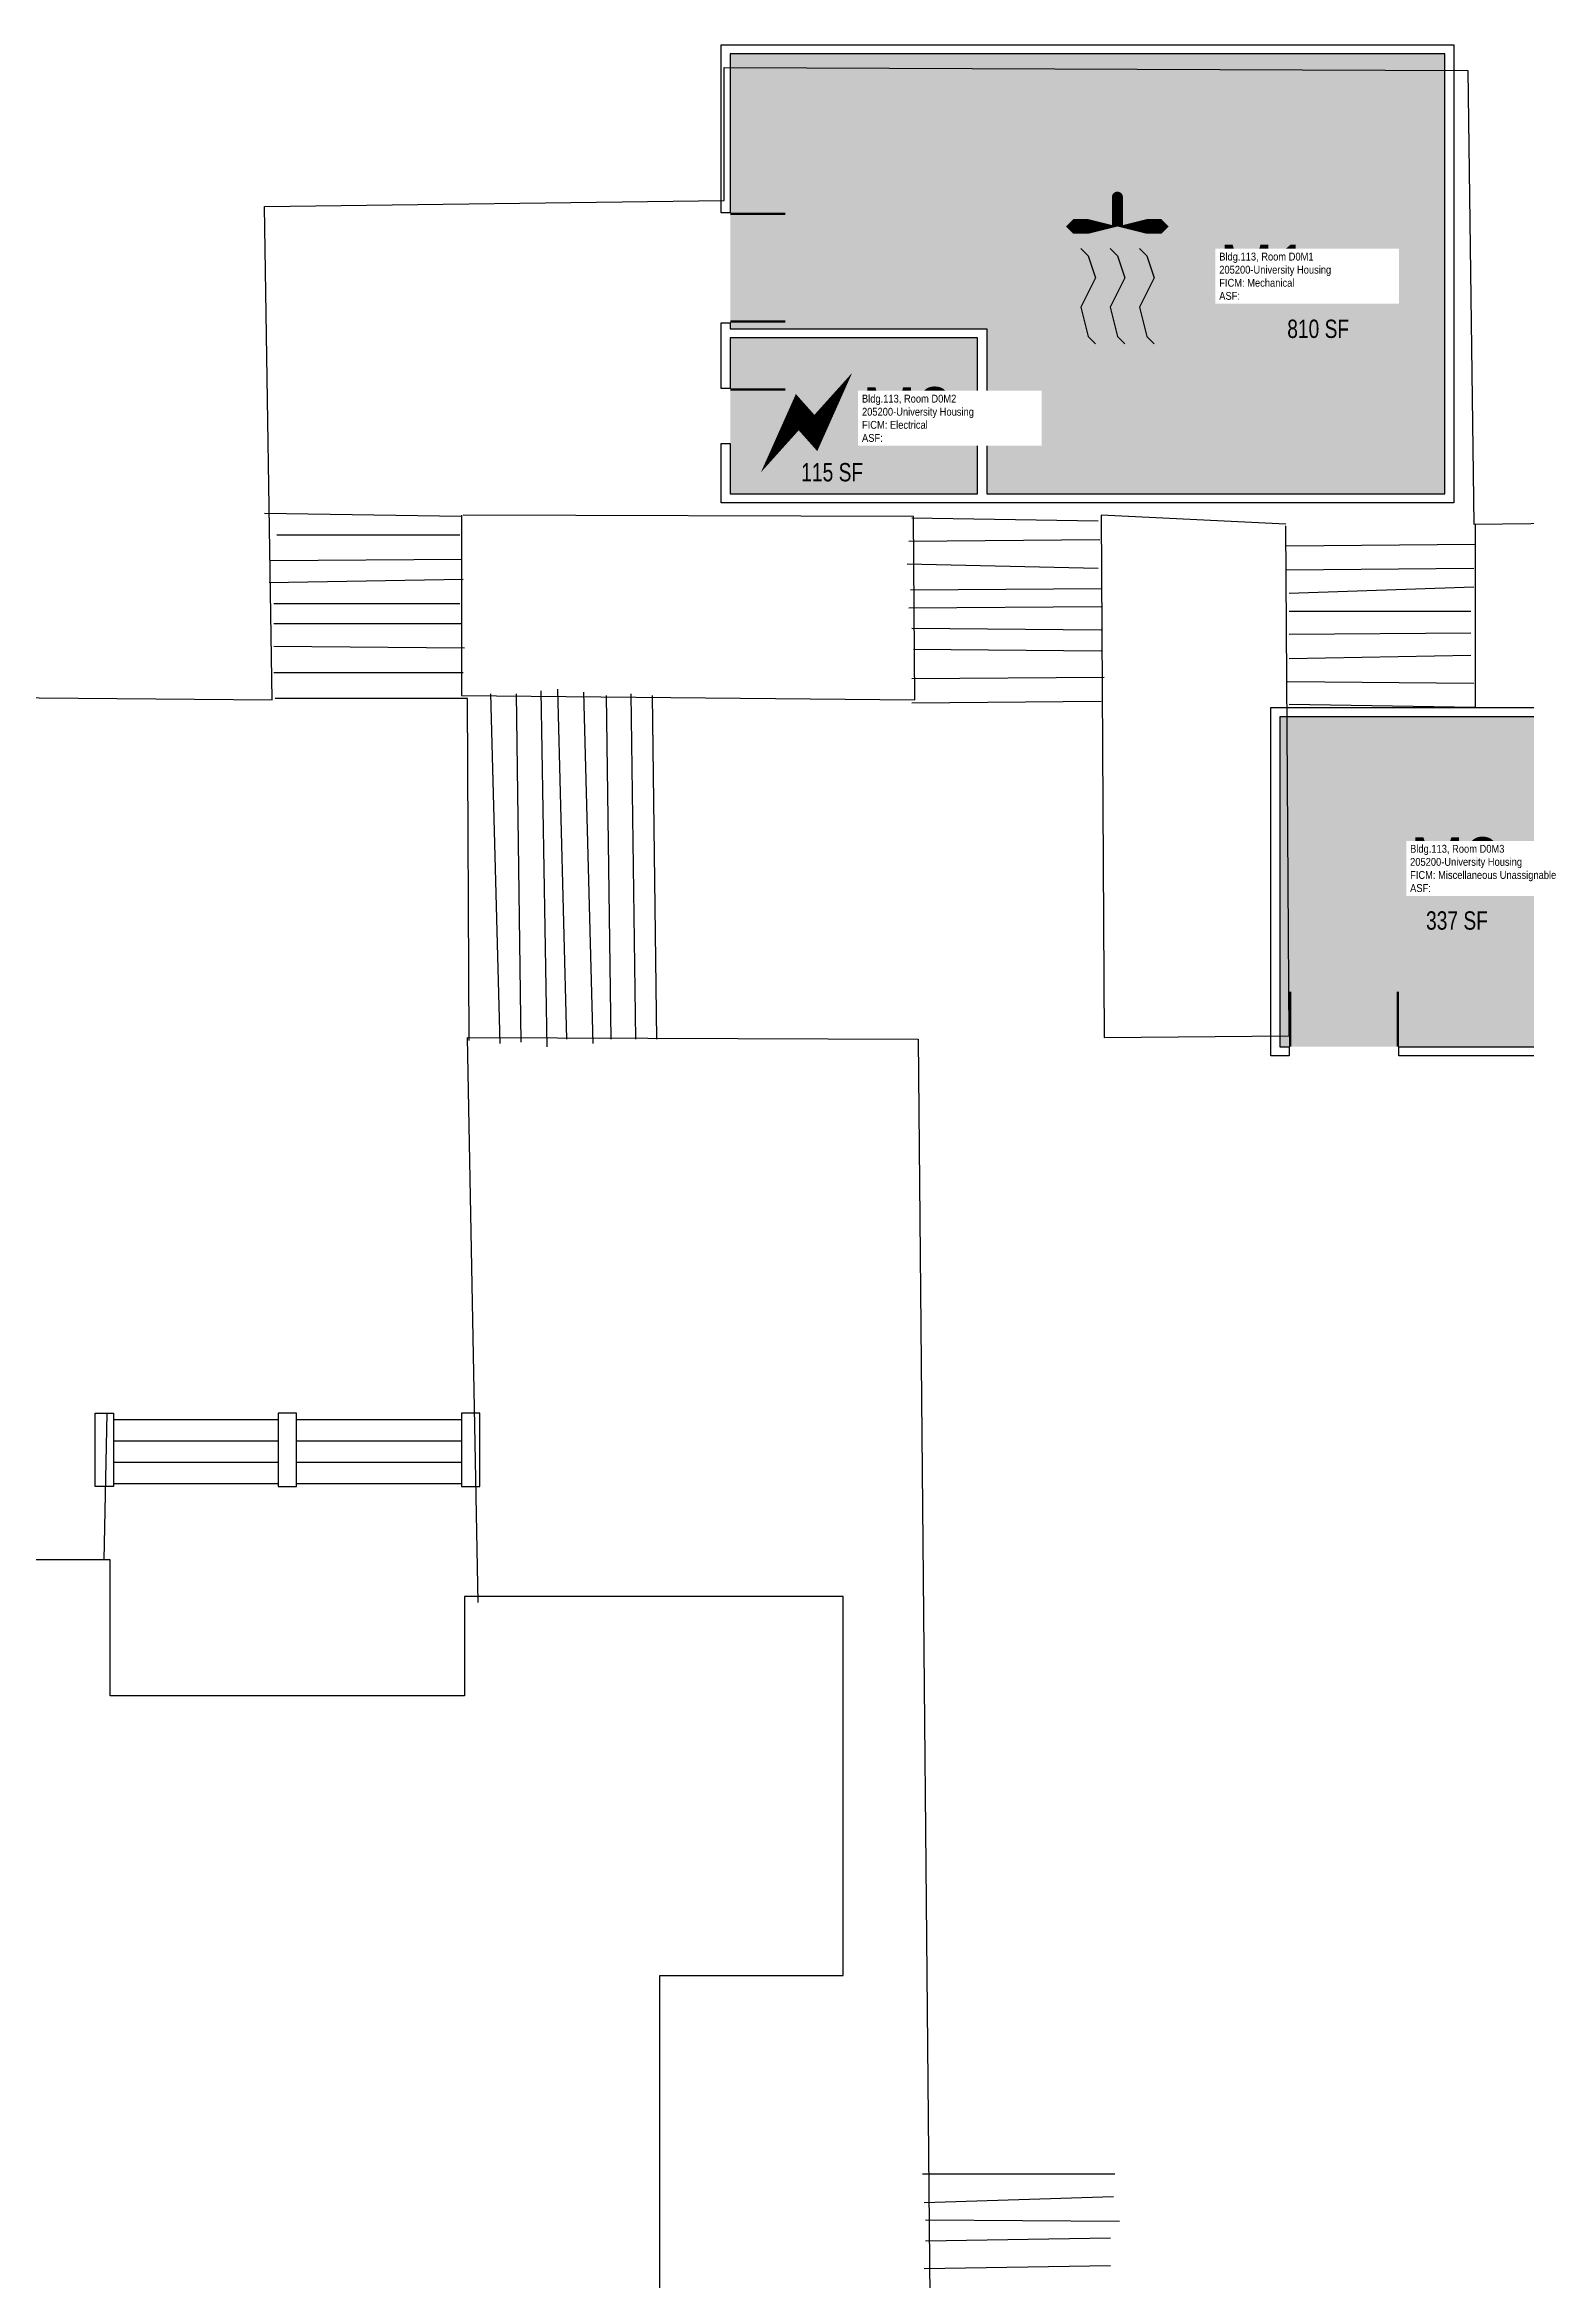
# Model space of a CAD drawing. Header units: inches. Extents: x -168 to 3296, y -1228 to 4808.
# Drawn here: x 1501 to 2471, y 157 to 1620 of the extents above; entities that cross this region are included whole.
import ezdxf
from ezdxf.enums import TextEntityAlignment as Align

# ---------------------------------------------------------------- set-up
doc = ezdxf.new("R2010")
doc.units = ezdxf.units.IN
doc.header["$LTSCALE"] = 100
doc.header["$MEASUREMENT"] = 0
doc.layers.get('0').update_dxf_attribs({"linetype": 'CONTINUOUS'})
for name, color, linetype in [('A-DOOR', 2, 'CONTINUOUS'), ('A-IDEN-ICON', 4, 'CONTINUOUS'), ('A-IDEN-RNUM', 7, 'CONTINUOUS'), ('A-IDEN-SNUM', 4, 'CONTINUOUS'), ('A-IDEN-VNUM', 4, 'CONTINUOUS'), ('A-SITE', 3, 'CONTINUOUS'), ('A-WALL', 5, 'CONTINUOUS'), ('AREA-TEXT', 3, 'CONTINUOUS'), ('Rooms-Category-Color', 7, 'CONTINUOUS'), ('Rooms-College-Color', 7, 'CONTINUOUS'), ('Rooms-Department-Color', 7, 'CONTINUOUS'), ('Rooms-Division-Color', 7, 'CONTINUOUS'), ('Rooms-Information', 7, 'CONTINUOUS')]:
    doc.layers.add(name, color=color, linetype=linetype)
doc.styles.add('CP_AREA', font='arial.ttf', dxfattribs={"height": 15})
doc.styles.add('CP_ROOMVNUMBER', font='arial.ttf', dxfattribs={"width": 0.85, "height": 0.075})
doc.styles.add('ROOMSNUMBER', font='TXT.SHX', dxfattribs={"height": 1})

# ---------------------------------------------------------------- blocks, each defined once
blk = doc.blocks.new('CPELECT')
blk.add_lwpolyline([(0.0623, 0.0629, 0, 0.03, 0), (0.0105, -0.0168, 0.03, 0.03, 0), (-0.0105, 0.0068, 0.03, 0, 0), (-0.0623, -0.0729, 0.03, 0, 0)], format="xyseb")
blk = doc.blocks.new('CPMECH')
for p, q in [((0.005, 0.025), (0.015, 0.035)), ((0.015, 0.035), (0.045, 0.045)), ((0.045, 0.045), (0.085, 0.025)), ((0.085, 0.025), (0.125, 0.035)), ((0.125, 0.035), (0.135, 0.045)), ((0.015, -0.005), (0.045, 0.005)), ((0.045, 0.005), (0.085, -0.015)), ((0.125, -0.005), (0.135, 0.005)), ((0.005, -0.015), (0.015, -0.005)), ((0.085, -0.015), (0.125, -0.005)), ((0.005, -0.055), (0.015, -0.045)), ((0.015, -0.045), (0.045, -0.035)), ((0.045, -0.035), (0.085, -0.055)), ((0.085, -0.055), (0.125, -0.045)), ((0.125, -0.045), (0.135, -0.035))]:
    blk.add_line(p, q)
for points in [[(-0.025, -0.005, 0, 0.02, 0), (-0.025, 0.035, 0.02, 0.02, 0), (-0.025, 0.055, 0.02, 0, 0), (-0.025, 0.065, 0, 0, 0)], [(-0.025, -0.005, 0, 0.02, 0), (-0.025, -0.045, 0.02, 0.02, 0), (-0.025, -0.065, 0.02, 0, 0), (-0.025, -0.075, 0, 0, 0)]]:
    blk.add_lwpolyline(points, format="xyseb")
at = {"const_width": 0.0075}
blk.add_lwpolyline([(-0.0682, -0.0069, 1), (-0.0618, -0.0031, 1)], format="xyb", close=True, dxfattribs=at)
at = {"const_width": 0.015}
blk.add_lwpolyline([(-0.025, -0.005), (-0.065, -0.005)], dxfattribs=at)

msp = doc.modelspace()

# ---------------------------------------------------------------- hatches: boundary and pattern name
at = {"layer": 'Rooms-Category-Color', "true_color": 0xadadad}
for points in [[(1950, 1614), (1950, 1434), (2118, 1434), (2118, 1326), (2418, 1326), (2418, 1614)], [(1950, 1428), (1950, 1326), (2112, 1326), (2112, 1428)], [(2310, 1180), (2310, 964), (2535, 964), (2535, 1180)]]:
    msp.add_hatch(color=253, dxfattribs=at).paths.add_polyline_path(points)
at = {"layer": 'Rooms-College-Color', "true_color": 0xadadad}
for points in [[(1950, 1614), (1950, 1434), (2118, 1434), (2118, 1326), (2418, 1326), (2418, 1614)], [(1950, 1428), (1950, 1326), (2112, 1326), (2112, 1428)], [(2310, 1180), (2310, 964), (2535, 964), (2535, 1180)]]:
    msp.add_hatch(color=253, dxfattribs=at).paths.add_polyline_path(points)
at = {"layer": 'Rooms-Department-Color', "true_color": 0xacacac}
for points in [[(1950, 1614), (1950, 1434), (2118, 1434), (2118, 1326), (2418, 1326), (2418, 1614)], [(1950, 1428), (1950, 1326), (2112, 1326), (2112, 1428)], [(2310, 1180), (2310, 964), (2535, 964), (2535, 1180)]]:
    msp.add_hatch(color=253, dxfattribs=at).paths.add_polyline_path(points)
at = {"layer": 'Rooms-Division-Color', "true_color": 0xadadad}
for points in [[(1950, 1614), (1950, 1434), (2118, 1434), (2118, 1326), (2418, 1326), (2418, 1614)], [(1950, 1428), (1950, 1326), (2112, 1326), (2112, 1428)], [(2310, 1180), (2310, 964), (2535, 964), (2535, 1180)]]:
    msp.add_hatch(color=253, dxfattribs=at).paths.add_polyline_path(points)

# ---------------------------------------------------------------- linework, layer by layer
at = {"layer": 'A-DOOR'}
for points in [[(1950, 1509.3, 1.5, 1.5, 0), (1986, 1509.3, 0, 0, 0), (1986, 1508.5, 0, 0, -0.414214), (1948.5, 1474, 0, 0, -0.414214), (1986, 1439.5, 0, 0, 0), (1986, 1438.8, 1.5, 1.5, 0), (1950, 1438.8, 0, 0, 0)], [(1950, 1394.2, 1.5, 1.5, 0), (1986, 1394.2, 0, 0, 0), (1986, 1393.5, 0, 0, -0.414214), (1948.5, 1359, 0, 0, -0.414214)], [(2316.7, 964, 1.5, 1.5, 0), (2316.7, 1000, 0, 0, 0), (2317.5, 1000, 0, 0, -0.414214), (2352, 962.5, 0, 0, -0.414214), (2386.5, 1000, 0, 0, 0), (2387.2, 1000, 1.5, 1.5, 0), (2387.2, 964, 0, 0, 0)]]:
    msp.add_lwpolyline(points, format="xyseb", dxfattribs=at)
at = {"layer": 'A-SITE'}
for points in [[(1426, 975), (1421, 1193), (1650, 1191), (1645, 1514), (1946, 1518), (1946, 1605), (2433, 1603), (2437, 1306), (2680, 1309)], [(1774, 1311), (1645, 1313)], [(1774, 1312), (1774, 1194), (2071, 1191), (2070, 1311), (1775, 1312)], [(2191, 1308), (2069, 1310)], [(2314, 1306), (2193, 1312), (2195, 970), (2316, 971), (2314, 1305)], [(2438, 1306), (2438, 1186), (2316, 1188)], [(1653, 1299), (1773, 1299)], [(2067, 1295), (2192, 1296)], [(2314, 1292), (2438, 1293)], [(1774, 1283), (1649, 1282)], [(2191, 1277), (2066, 1280)], [(2437, 1277), (2314, 1276)], [(1648, 1268), (1775, 1270)], [(2068, 1263), (2193, 1264)], [(2316, 1261), (2437, 1265)], [(1773, 1254), (1651, 1254)], [(2193, 1252), (2067, 1251)], [(2435, 1249), (2316, 1249)], [(1651, 1241), (1774, 1241)], [(2069, 1238), (2193, 1237)], [(2316, 1234), (2435, 1235)], [(1776, 1225), (1651, 1226)], [(2193, 1223), (2070, 1224)], [(2435, 1220), (2316, 1218)], [(1651, 1209), (1775, 1209)], [(2069, 1205), (2195, 1206)], [(2315, 1203), (2437, 1202)], [(1779, 968), (1778, 1192), (1652, 1192)], [(1793, 1195), (1799, 966)], [(1813, 967), (1810, 1195)], [(1826, 1197), (1830, 964)], [(1843, 969), (1837, 1198)], [(1854, 1196), (1860, 966)], [(1872, 969), (1869, 1194)], [(1885, 1195), (1888, 969)], [(1902, 969), (1899, 1194)], [(2193, 1190), (2069, 1189)], [(1785, 600), (1778, 970), (2073, 969), (2082, 4), (1968, 1), (1966, -455), (2084, -450)], [(1540, 628), (1542, 724)], [(1546, 720), (1654, 720)], [(1666, 720), (1774, 720)], [(1546, 706), (1654, 706)], [(1666, 706), (1774, 706)], [(1546, 692), (1654, 692)], [(1666, 692), (1774, 692)], [(1546, 678), (1654, 678)], [(1666, 678), (1774, 678)], [(2076, 226), (2202, 226)], [(2201, 211), (2077, 207)], [(2078, 196), (2205, 195)], [(2199, 184), (2078, 182)], [(2077, 164), (2199, 166)]]:
    msp.add_lwpolyline(points, dxfattribs=at)
for points in [[(1296, 92), (1296, -4), (1784, -4), (1784, 116), (1904, 116), (1904, 356), (2024, 356), (2024, 604), (1776, 604), (1776, 539), (1544, 539), (1544, 628), (1444, 628), (1444, 724), (956, 724), (956, 604), (836, 604), (836, 364), (672, 364), (672, 116), (956, 116), (956, -4), (1204, -4), (1204, 92)], [(1534, 676), (1534, 724), (1546, 724), (1546, 676)], [(1666, 724), (1654, 724), (1654, 676), (1666, 676)], [(1786, 724), (1774, 724), (1774, 676), (1786, 676)]]:
    msp.add_lwpolyline(points, close=True, dxfattribs=at)
at = {"layer": 'A-WALL'}
for points in [[(2424, 1620), (2424, 1320), (1944, 1320), (1944, 1359), (1950, 1359), (1950, 1326), (2112, 1326), (2112, 1428), (1950, 1428), (1950, 1395), (1944, 1395), (1944, 1438), (1950, 1438), (1950, 1434), (2118, 1434), (2118, 1326), (2418, 1326), (2418, 1614), (1950, 1614), (1950, 1510), (1944, 1510), (1944, 1620)], [(2541, 1186), (2541, 958), (2388, 958), (2388, 964), (2535, 964), (2535, 1180), (2310, 1180), (2310, 964), (2316, 964), (2316, 958), (2304, 958), (2304, 1186)]]:
    msp.add_lwpolyline(points, close=True, dxfattribs=at)

# ---------------------------------------------------------------- block references
at = {"layer": 'A-IDEN-ICON', "xscale": 480, "yscale": 480, "zscale": 480}
for name, p, rotation in [('CPMECH', (2206, 1489), 270), ('CPELECT', (2000, 1375), 8.337633264175716e-11)]:
    msp.add_blockref(name, p, dxfattribs=dict(at, rotation=rotation))

# ---------------------------------------------------------------- texts
at = {"layer": 'A-IDEN-RNUM', "style": 'ROOMSNUMBER', "width": 0.85}
for s, p in [('00M1-00', (2300, 1471)), ('00M2-00', (2066, 1378)), ('00M3-00', (2425, 1083))]:
    msp.add_text(s, height=1, dxfattribs=at).set_placement(p, align=Align.MIDDLE)
at = {"layer": 'A-IDEN-SNUM', "style": 'ROOMSNUMBER', "width": 0.85}
for s, p in [('1130D0M100', (2300, 1471)), ('1130D0M200', (2066, 1378)), ('1130D0M300', (2425, 1083))]:
    msp.add_text(s, height=1, dxfattribs=at).set_placement(p, align=Align.MIDDLE)
at = {"layer": 'A-IDEN-VNUM', "style": 'CP_ROOMVNUMBER', "width": 0.85}
for s, p in [('M1', (2300, 1471)), ('M2', (2066, 1378)), ('M3', (2425, 1083))]:
    msp.add_text(s, height=36, dxfattribs=at).set_placement(p, align=Align.MIDDLE)
at = {"layer": 'AREA-TEXT', "style": 'CP_AREA', "width": 0.75}
for s, p in [('810 SF', (2335.1, 1434)), ('115 SF', (2016.8, 1340.1)), ('337 SF', (2426, 1046.6))]:
    msp.add_text(s, height=12, dxfattribs=at).set_placement(p, align=Align.MIDDLE_CENTER)

# ---------------------------------------------------------------- next in the draw order: texts
at = {"layer": 'Rooms-Information', "char_height": 5.143, "width": 115.2, "attachment_point": 7, "style": 'CP_ROOMVNUMBER', "bg_fill": 3, "box_fill_scale": 1.5, "bg_fill_color": 256, "bg_fill_true_color": 13158600, "bg_fill_transparency": 0}
for s, insert in [('Bldg.113, Room D0M1^M^J205200-University Housing^M^JFICM: Mechanical^M^JASF: ', (2270.3, 1452.9)), ('Bldg.113, Room D0M2^M^J205200-University Housing^M^JFICM: Electrical^M^JASF: ', (2036.3, 1359.9)), ('Bldg.113, Room D0M3^M^J205200-University Housing^M^JFICM: Miscellaneous Unassignable^M^JASF: ', (2395.3, 1065.2))]:
    msp.add_mtext(s, dxfattribs=dict(at, insert=insert))

doc.saveas('drawing.dxf')
